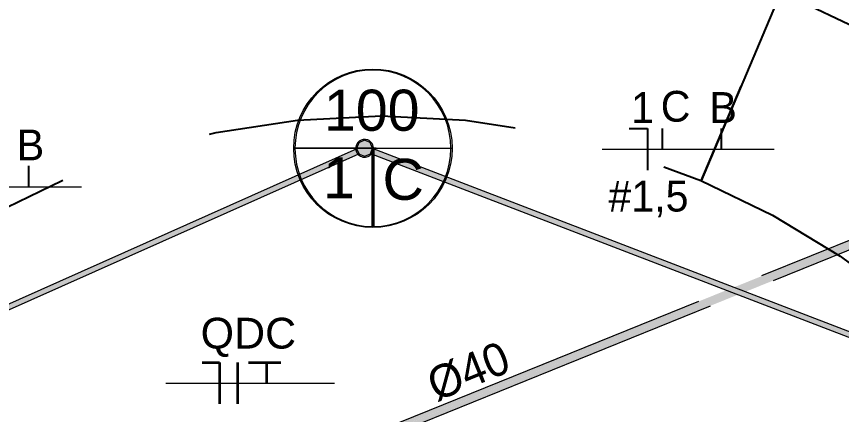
# Model space of a CAD drawing. Header units: metres. Extents: x 4 to 151, y -16 to 34.
# Drawn here: x 36.844 to 40.866, y 11.693 to 13.631 of the extents above; entities that cross this region are included whole.
import ezdxf

# ---------------------------------------------------------------- set-up
doc = ezdxf.new("R2010")
doc.units = ezdxf.units.M
doc.linetypes.add('Hidden 1_5', pattern=[0.0022, 0.0015, -0.0007000000000000001])
doc.linetypes.add('IMPORT-_Tracejado pequeno', pattern=[2.25, 1.5, -0.7500000000000001])
for name, color, linetype, lineweight in [('A-DETL', 7, 'Continuous', 9), ('Dispositivos elétricos', 7, 'Continuous', 50), ('E-ELE-QPM-IDEN', 7, 'Continuous', 9), ('E-LITE-EQPM-IDEN', 7, 'Continuous', 9), ('E-POWR-CNDT', 7, 'Continuous', 25), ('E-POWR-CNDT-IDEN', 7, 'Continuous', 9), ('KIRYA - PISO', 7, 'Continuous', 9)]:
    doc.layers.add(name, color=color, linetype=linetype, lineweight=lineweight)
doc.layers.add('Base Revit Coremas_dwg', color=7, linetype='Continuous', lineweight=9, true_color=0x767676)
doc.styles.add('Arial_1', font='arial.ttf', dxfattribs={"height": 0.1999999999999998})
doc.styles.add('Arial_2', font='arial.ttf', dxfattribs={"height": 0.15})
doc.styles.add('Century Gothic_4', font='GOTHIC.TTF', dxfattribs={"height": 0.1599999999999998})
doc.styles.add('Century Gothic_5', font='GOTHIC.TTF', dxfattribs={"height": 0.1499999999999999})

# ---------------------------------------------------------------- blocks, each defined once
blk = doc.blocks.new('Base Revit Coremas_dwg-8208185-PLANTA BAIXA - TÉRREO')
at = {"layer": 'KIRYA - PISO', "color": 254, "linetype": 'IMPORT-_Tracejado pequeno', "lineweight": 25, "true_color": 0xe3e3e3, "flags": 128}
blk.add_lwpolyline([(17.1365602531414, 13.75230881649964), (16.74707026278861, 12.8312781180889)], close=True, dxfattribs=at)
at = {"layer": 'KIRYA - PISO', "color": 254, "linetype": 'IMPORT-_Tracejado pequeno', "lineweight": 25, "true_color": 0xe3e3e3}
for radius in [6.000000000000005, 6.000000000000005, 5.000000000000009, 5.000000000000009, 4.000000000000004, 4.000000000000004]:
    blk.add_circle((15.18911030137792, 9.147155324445748), radius, dxfattribs=at)
blk = doc.blocks.new('PVC Corrugado Amarelo_Caixa de Octogonal 4x4 - PVC Corrugado Amarelo_Caixa de Octogonal 4x4-V32-PLANTA BAIXA - TÉRREO')
at = {"layer": 'Dispositivos elétricos', "linetype": 'Hidden 1_5', "lineweight": 9, "true_color": 0xffff00}
h = blk.add_hatch(color=2, dxfattribs=at)
h.paths.add_polyline_path([(-0.04201777344355327, -0.01125862846196862), (-0.03767210506459978, -0.02175000000000805), (-0.02923695604412687, -0.03192716163414605), (-0.0180383132842856, -0.039209536041556), (-0.01294999999997973, -0.04077137113855506), (-0.01409510848077814, -0.03580033188481966), (-0.01527961800183309, -0.03534969688710405), (-0.03580033188478501, -0.01419168887872204), (-0.03534969688708672, 0.01527961800184176), (-0.0350179011636915, 0.01670383553097446), (-0.03837269409467067, 0.0200586284619493), (-0.04241910541732656, 0.008210209471597592), (-0.04349999999998145, -8.662937034387142e-15)])
h.paths.add_polyline_path([(-0.02005862846193197, 0.038372694094688), (-0.01615762462811222, 0.03447169026086391), (-0.01482898300412614, 0.03580033188480234), (0.01593933469871445, 0.03468998019026601), (0.03580033188483699, 0.01482898300413914), (0.03523311118186463, -0.0153962037071245), (0.01419168887883033, -0.03580033188484565), (0.01295000000001871, -0.03694985491718073), (0.0132802413230883, -0.04118039397864254), (0.02418934230014095, -0.03580033188482833), (0.03343610802710154, -0.02727045881861825), (0.03850803699828612, -0.01973188178859172), (0.04201777344359225, -0.01125862846196862), (0.04312960311932542, 0.00281344362993018), (0.04170967104493943, 0.0120024534514024), (0.03580033188482833, 0.02418934230012362), (0.02836047427127748, 0.03259970975293925), (0.02076644109132266, 0.03807950850399307), (0.006948099915591934, 0.04258526529261712), (2.598881110316143e-14, 0.04349999999999011), (-0.01200245345138941, 0.04170967104490478), (-0.01944964674627934, 0.03862494258054804)])
blk.add_hatch(color=2, dxfattribs=at).paths.add_polyline_path([(-0.03580033188478501, -0.0148289830041608), (-0.01409510848077814, -0.03580033188481966), (0.01482898300411748, -0.03580033188484565), (0.03580033188483266, -0.01482898300415213), (0.03580033188483699, 0.01482898300413914), (0.01482898300416946, 0.03580033188480234), (-0.01482898300412614, 0.03580033188480234), (-0.03580033188479367, 0.01482898300413481)])
at = {"layer": 'A-DETL', "linetype": 'Hidden 1_5'}
for radius, start, end in [(0.04350000000000005, 117.6484183199616, 152.3515816800253), (0.0435, 252.6472974302275, 287.3527025697488)]:
    blk.add_arc((2.876365812198856e-16, 4.272249221060065e-16), radius, start, end, dxfattribs=at)
at = {"layer": 'Dispositivos elétricos', "lineweight": 9}
for p, q in [((-0.01482898300414687, 0.03580033188481292), (-0.03580033188481198, 0.01482898300414765)), ((-0.03580033188481198, 0.01482898300414765), (-0.0358003318848119, -0.01482898300414678)), ((0.01482898300414769, 0.03580033188481289), (-0.01482898300414687, 0.03580033188481292)), ((0.03580033188481276, 0.01482898300414777), (0.01482898300414769, 0.03580033188481289)), ((0.03580033188481276, -0.01482898300414668), (0.03580033188481276, 0.01482898300414777)), ((-0.0358003318848119, -0.01482898300414678), (-0.01482898300414674, -0.03580033188481186)), ((-0.01482898300414674, -0.03580033188481186), (0.01482898300414764, -0.0358003318848118)), ((0.01482898300414763, -0.0358003318848118), (0.03580033188481276, -0.01482898300414668))]:
    blk.add_line(p, q, dxfattribs=at)
for radius, start, end in [(0.04350000000000006, 359.9999999999996, 117.5828886329929), (0.04350000000000005, 152.4171113669942, 179.9999999999999), (0.04350000000000005, 179.9999999999998, 252.5817677432586), (0.04350000000000004, 287.4182322567175, 359.999999999999)]:
    blk.add_arc((2.876365812198856e-16, 4.272249221060065e-16), radius, start, end, dxfattribs=at)
blk = doc.blocks.new('Tag de Luminárias de Teto 2 - Tag de Luminárias de Teto 2-3493498-PLANTA BAIXA - TÉRREO')
at = {"layer": 'E-LITE-EQPM-IDEN'}
for p, q in [((-0.003861451443040973, 1.259376205309247e-17), (0.003861451443040971, -1.235969987410149e-17)), ((-0.003800000000000002, 9.765625000012382e-06), (0.003799999999999999, 9.765624999987827e-06)), ((1.470902172174639e-21, 1.170310894954888e-19), (-6.237551721879286e-18, -0.003861451443040972)), ((-3.906249999999958e-05, -9.765625000000229e-06), (-0.003800000000000002, -9.765625000012382e-06)), ((-3.906250000000614e-05, -0.00380956484615549), (-3.90625e-05, -9.765625000000424e-06)), ((0.003800000000000002, -9.765625000012382e-06), (3.906249999999958e-05, -9.765625000000229e-06)), ((3.90625e-05, -9.765625000000229e-06), (3.906250000000614e-05, -0.00380956484615549))]:
    blk.add_line(p, q, dxfattribs=at)
blk.add_circle((-2.98848752686665e-19, 1.169605258446771e-19), 0.003861451443040976, dxfattribs=at)
for centre, radius, start, end in [((-1.586231146433193e-18, 9.76562500001486e-06), 0.003800000000000003, 359.9999999999989, 179.9999999999988), ((1.057487430955462e-18, -9.765625000011598e-06), 0.003800000000000007, 180.0000000000004, 269.4110116299548), ((1.743201936965644e-18, -9.765625000013976e-06), 0.0038, 270.588988370044, 359.9999999999989)]:
    blk.add_arc(centre, radius, start, end, dxfattribs=at)
blk = doc.blocks.new('Fiação_Tags Lighting Fixture - 5_ NR-3746632-PLANTA BAIXA - TÉRREO')
at = {"layer": 'E-LITE-EQPM-IDEN', "color": 5, "lineweight": 25, "true_color": 0x0000ff}
for p, q in [((-0.001283428347490118, -0.001641629534408953), (-0.0003837738166747875, -0.001641629534408956)), ((-0.0003837738166747875, -0.001641629534408956), (-0.0003837738166747907, -0.003663798866615204))]:
    blk.add_line(p, q, dxfattribs=at)
at = {"layer": 'E-LITE-EQPM-IDEN', "lineweight": 25}
blk.add_line((0.0003247877286921233, -0.001641629534408956), (0.0003247877286921218, -0.002652714200512067), dxfattribs=at)
at = {"layer": 'E-LITE-EQPM-IDEN'}
blk.add_line((-0.00259543484413247, -0.002652714200512058), (0.00259543484413247, -0.002652714200512074), dxfattribs=at)
blk = doc.blocks.new('Fiação_Tag Paineis - 2_ FNT-3068468-PLANTA BAIXA - TÉRREO')
at = {"layer": 'E-ELE-QPM-IDEN', "color": 5, "lineweight": 35, "true_color": 0x0000ff}
for p, q in [((-0.002268370429310301, -0.001641629534408936), (-0.001419282753908783, -0.001641629534408938)), ((-0.001419282753908783, -0.001641629534408938), (-0.001419282753908786, -0.003663798866615186))]:
    blk.add_line(p, q, dxfattribs=at)
at = {"layer": 'E-ELE-QPM-IDEN', "color": 1, "lineweight": 35, "true_color": 0xff0000}
blk.add_line((-0.0005463418793683768, -0.001641629534408943), (-0.0005463418793683801, -0.00366379886661519), dxfattribs=at)
at = {"layer": 'E-ELE-QPM-IDEN', "color": 94, "lineweight": 35, "true_color": 0x009f00}
for p, q in [((-1.303275390878183e-05, -0.001641629534408944), (0.001576598995172031, -0.001641629534408949)), ((0.0008785393420437879, -0.001641629534408947), (0.0008785393420437863, -0.002652714200512069))]:
    blk.add_line(p, q, dxfattribs=at)
at = {"layer": 'E-ELE-QPM-IDEN'}
blk.add_line((-0.004028996459214155, -0.002652714200512053), (0.004193549161255213, -0.00265271420051208), dxfattribs=at)
blk = doc.blocks.new('Fiação_Tags Lighting Fixture - 9d_ R-3746644-PLANTA BAIXA - TÉRREO')
at = {"layer": 'E-LITE-EQPM-IDEN', "lineweight": 25}
blk.add_line((-6.815487709422117e-18, -0.001641629534408951), (-8.401718855855285e-18, -0.002652714200512066), dxfattribs=at)
at = {"layer": 'E-LITE-EQPM-IDEN'}
blk.add_line((-0.00259543484413247, -0.002652714200512058), (0.00259543484413247, -0.002652714200512074), dxfattribs=at)

msp = doc.modelspace()

# ---------------------------------------------------------------- hatches: boundary and pattern name
at = {"layer": 'E-POWR-CNDT', "lineweight": 5, "true_color": 0x353535}
h = msp.add_hatch(color=250, dxfattribs=at)
h.paths.add_polyline_path([(37.43397632078116, 11.11570499506693), (40.33376022333043, 12.28729374095146), (40.30508198731044, 12.29830228434778), (37.42491417920913, 11.13349044931857), (37.43151637282146, 11.12053291477562)])
h.paths.add_polyline_path([(40.36897154235923, 12.30152003728534), (45.48223341755628, 14.367411934428), (45.47438540942422, 14.38683643618117), (40.34127049353513, 12.31215347366168), (40.36427418016838, 12.30332318568994)])
h = msp.add_hatch(color=250, dxfattribs=at)
h.paths.add_polyline_path([(37.44257620677263, 11.09658427168758), (40.36146127215456, 12.27666030457511), (40.33376022333043, 12.28729374095146), (37.43417063042114, 11.11532364092618), (37.44257567464626, 11.09658763140124)])
h.paths.add_polyline_path([(40.39764977837922, 12.29051149388902), (45.48981401129596, 14.3486493065218), (45.48223341755628, 14.367411934428), (40.36897154235923, 12.30152003728534), (40.3972881124084, 12.29065032444791)])
for points in [[(35.67114493870085, 11.71183756609782), (38.50800756358761, 12.97489018297721), (38.50183526678424, 12.98631748508299), (35.66605717600766, 11.7232648682036), (35.66978167679593, 11.71489950246873)], [(35.67641217822868, 11.70000715242135), (38.5130953262808, 12.96346288087142), (38.50800756358761, 12.97489018297721), (35.67114493870085, 11.71183756609782), (35.67623270139403, 11.70041026399203)], [(41.23880053916471, 11.93988131344561), (41.24344140411132, 11.95197117996875), (38.57413528327289, 12.97662179825843), (38.5701161763336, 12.96429326119779), (41.2381271718783, 11.94013991416944)], [(41.24344140411132, 11.95197117996875), (41.24746051105061, 11.96429971702939), (38.57861801458114, 12.98829971256952), (38.57413528327289, 12.97662179825843), (41.24224025987738, 11.95243387228351)]]:
    msp.add_hatch(color=250, dxfattribs=at).paths.add_polyline_path(points)

# ---------------------------------------------------------------- linework, layer by layer
at = {"layer": 'E-LITE-EQPM-IDEN'}
msp.add_line((38.59691254852093, 12.98945148978903), (38.19502475102038, 12.98945148978903), dxfattribs=at)
at = {"layer": 'E-POWR-CNDT', "lineweight": 9}
for p, q in [((45.47438540942422, 14.38683643618117), (40.47624434506048, 12.36745636575458)), ((40.53360081710045, 12.34543927896193), (45.49008142568835, 14.34798743267482)), ((38.50274032405978, 12.98672059665368), (35.66587769917302, 11.72366797977429)), ((35.67641217822868, 11.70000715242135), (38.51327480311544, 12.96305976930074)), ((38.56949441832629, 12.96453193173529), (41.2388005391647, 11.93988131344561)), ((41.24808226905792, 11.96406104649189), (38.5787761482195, 12.98871166478157)), ((40.16913094858918, 12.24337449927487), (37.51750144357746, 11.17204663805184)), ((37.53441794682682, 11.13369074329581), (40.22648742062917, 12.22135741248221))]:
    msp.add_line(p, q, dxfattribs=at)

# ---------------------------------------------------------------- block references
at = {"layer": 'A-DETL', "linetype": 'Hidden 1_5', "rotation": 69.00000000000219}
msp.add_blockref('PVC Corrugado Amarelo_Caixa de Octogonal 4x4 - PVC Corrugado Amarelo_Caixa de Octogonal 4x4-V32-PLANTA BAIXA - TÉRREO', (38.54071279416309, 12.98945148978903), dxfattribs=at)
at = {"layer": 'Base Revit Coremas_dwg', "color": 254, "linetype": 'IMPORT-_Tracejado pequeno', "lineweight": 25, "true_color": 0xe3e3e3}
msp.add_blockref('Base Revit Coremas_dwg-8208185-PLANTA BAIXA - TÉRREO', (23.43429510335828, 0), dxfattribs=at)
at = {"layer": 'E-ELE-QPM-IDEN', "xscale": 99.99999999999993, "yscale": 99.99999999999993, "zscale": 99.99999999999993}
msp.add_blockref('Fiação_Tag Paineis - 2_ FNT-3068468-PLANTA BAIXA - TÉRREO', (37.97544408338594, 12.1103962684943), dxfattribs=at)
at = {"layer": 'E-LITE-EQPM-IDEN', "xscale": 99.99999999999993, "yscale": 99.99999999999993, "zscale": 99.99999999999993}
for name, p in [('Tag de Luminárias de Teto 2 - Tag de Luminárias de Teto 2-3493498-PLANTA BAIXA - TÉRREO', (38.58116989532448, 12.98945148978903)), ('Fiação_Tags Lighting Fixture - 5_ NR-3746632-PLANTA BAIXA - TÉRREO', (39.95907820487709, 13.24991364561756)), ('Fiação_Tags Lighting Fixture - 9d_ R-3746644-PLANTA BAIXA - TÉRREO', (40.27839704419334, 13.24991364561756)), ('Fiação_Tags Lighting Fixture - 9d_ R-3746644-PLANTA BAIXA - TÉRREO', (36.90150828017259, 13.06744478992125))]:
    msp.add_blockref(name, p, dxfattribs=at)

# ---------------------------------------------------------------- texts
at = {"layer": 'E-ELE-QPM-IDEN', "insert": (37.74140750186447, 12.16379727890233), "char_height": 0.1499999999999999, "width": 0.5691981249999994, "attachment_point": 1, "style": 'Arial_2'}
msp.add_mtext('QDC', dxfattribs=at)
at = {"layer": 'E-LITE-EQPM-IDEN', "attachment_point": 1}
for s, insert, char_height, width, style in [('100', (38.34247461601799, 13.27480808677597), 0.1999999999999998, 0.5772149999999995, 'Arial_1'), ('1', (39.84009054814959, 13.26312201024314), 0.1499999999999999, 0.1443037499999999, 'Century Gothic_5'), ('C', (39.98448117314959, 13.26898138524314), 0.1499999999999999, 0.2084387499999998, 'Century Gothic_5'), ('B', (40.22190228956883, 13.26312201024314), 0.1499999999999999, 0.1443037499999999, 'Century Gothic_5'), ('B', (36.84501352554808, 13.08065315454682), 0.1499999999999999, 0.1443037499999999, 'Century Gothic_5'), ('1', (38.33830876954312, 12.94609661251121), 0.1999999999999998, 0.1924049999999998, 'Arial_1'), ('C', (38.62801378130873, 12.93828411251121), 0.1999999999999998, 0.2485231249999998, 'Arial_1'), ('#1,5', (39.72939157218792, 12.83135909433493), 0.1499999999999999, 0.5451474999999995, 'Century Gothic_5')]:
    msp.add_mtext(s, dxfattribs=dict(at, insert=insert, char_height=char_height, width=width, style=style))
at = {"layer": 'E-POWR-CNDT-IDEN', "insert": (38.82906571730113, 11.90353137213307), "char_height": 0.1599999999999998, "width": 0.5451474999999995, "attachment_point": 1, "rotation": 22.000000000000068, "style": 'Century Gothic_4'}
msp.add_mtext('Ø40', dxfattribs=at)

doc.saveas('drawing.dxf')
